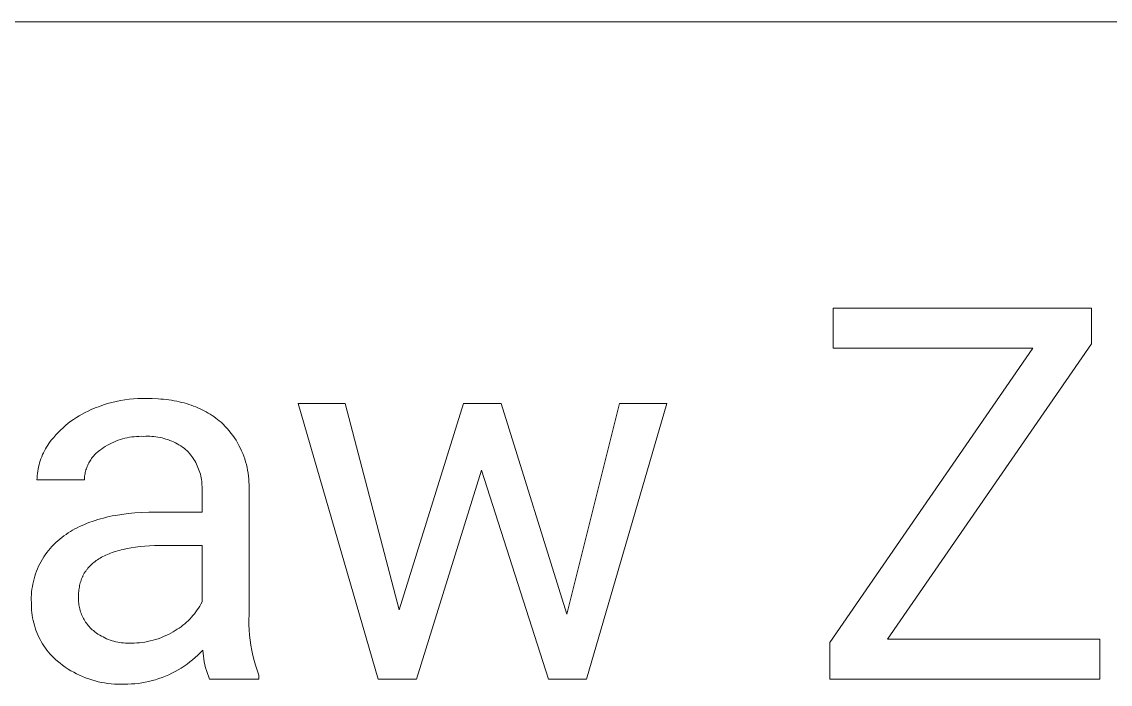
# Model space of a CAD drawing. Header units: millimetres. Extents: x 1422 to 6060, y -58 to 3182.
# Drawn here: x 4984.2 to 5113.1, y 382.1 to 460.5 of the extents above; entities that cross this region are included whole.
import ezdxf

# ---------------------------------------------------------------- set-up
doc = ezdxf.new("R2010")
doc.units = ezdxf.units.MM
doc.header["$MEASUREMENT"] = 0
doc.layers.add('Domyślny', color=7, linetype='Continuous', true_color=0x000000)

msp = doc.modelspace()

# ---------------------------------------------------------------- linework, layer by layer
at = {"layer": 'Domyślny', "color": 18, "lineweight": 15, "true_color": 0x000000}
for p, q in [((6055.35, 460.5), (4307.18, 460.5)), ((5080.32, 421.84), (5080.32, 426.58)), ((5080.32, 426.58), (5110.92, 426.58)), ((5110.92, 426.58), (5110.92, 422.36)), ((5079.93, 387.01), (5103.99, 421.84)), ((5103.99, 421.84), (5080.32, 421.84)), ((5110.92, 422.36), (5086.77, 387.4)), ((4994.33, 415.28), (4994.83, 415.42)), ((4994.83, 415.42), (4995.34, 415.54)), ((4995.34, 415.54), (4995.85, 415.64)), ((4995.85, 415.64), (4996.36, 415.73)), ((4996.36, 415.73), (4996.87, 415.8)), ((4996.87, 415.8), (4997.38, 415.85)), ((4997.38, 415.85), (4997.9, 415.88)), ((4997.9, 415.88), (4998.42, 415.9)), ((4998.42, 415.9), (4998.94, 415.9)), ((4998.94, 415.9), (4999.63, 415.89)), ((4999.63, 415.89), (5000.31, 415.86)), ((5000.31, 415.86), (5000.64, 415.83)), ((5000.64, 415.83), (5000.96, 415.8)), ((5000.96, 415.8), (5001.28, 415.77)), ((5001.28, 415.77), (5001.6, 415.73)), ((5001.6, 415.73), (5001.91, 415.68)), ((5001.91, 415.68), (5002.22, 415.62)), ((5002.22, 415.62), (5002.52, 415.57)), ((5002.52, 415.57), (5002.82, 415.5)), ((5002.82, 415.5), (5003.11, 415.43)), ((5003.11, 415.43), (5003.4, 415.36)), ((5003.4, 415.36), (5003.68, 415.28)), ((4991.32, 414.05), (4991.67, 414.24)), ((4991.67, 414.24), (4992.03, 414.41)), ((4992.03, 414.41), (4992.39, 414.58)), ((4992.39, 414.58), (4992.87, 414.78)), ((4992.87, 414.78), (4993.35, 414.96)), ((4993.35, 414.96), (4993.84, 415.13)), ((4993.84, 415.13), (4994.33, 415.28)), ((5003.68, 415.28), (5003.96, 415.19)), ((5003.96, 415.19), (5004.23, 415.1)), ((5004.23, 415.1), (5004.5, 415)), ((5004.5, 415), (5004.77, 414.9)), ((5004.77, 414.9), (5005.03, 414.79)), ((5005.03, 414.79), (5005.28, 414.68)), ((5005.28, 414.68), (5005.53, 414.56)), ((5005.53, 414.56), (5005.78, 414.44)), ((5005.78, 414.44), (5006.02, 414.31)), ((5006.02, 414.31), (5006.25, 414.17)), ((5006.25, 414.17), (5006.48, 414.03)), ((5026.39, 382.66), (5016.91, 415.3)), ((5016.91, 415.3), (5022.47, 415.3)), ((5022.47, 415.3), (5028.89, 390.86)), ((5028.89, 390.86), (5036.49, 415.3)), ((5036.49, 415.3), (5040.98, 415.3)), ((5040.98, 415.3), (5048.74, 390.36)), ((5048.74, 390.36), (5055.01, 415.3)), ((5060.6, 415.3), (5051.08, 382.66)), ((5055.01, 415.3), (5060.6, 415.3)), ((4989.35, 412.69), (4989.66, 412.95)), ((4989.66, 412.95), (4989.98, 413.19)), ((4989.98, 413.19), (4990.3, 413.42)), ((4990.3, 413.42), (4990.63, 413.64)), ((4990.63, 413.64), (4990.97, 413.85)), ((4990.97, 413.85), (4991.32, 414.05)), ((5006.48, 414.03), (5006.71, 413.89)), ((5006.71, 413.89), (5006.93, 413.74)), ((5006.93, 413.74), (5007.15, 413.58)), ((5007.15, 413.58), (5007.36, 413.42)), ((5007.36, 413.42), (5007.57, 413.25)), ((5007.57, 413.25), (5007.77, 413.08)), ((5007.77, 413.08), (5008.02, 412.84)), ((5008.02, 412.84), (5008.27, 412.59)), ((4987.95, 411.29), (4988.21, 411.59)), ((4988.21, 411.59), (4988.48, 411.88)), ((4988.48, 411.88), (4988.76, 412.16)), ((4988.76, 412.16), (4989.05, 412.43)), ((4989.05, 412.43), (4989.35, 412.69)), ((5008.27, 412.59), (5008.5, 412.34)), ((5008.5, 412.34), (5008.73, 412.07)), ((5008.73, 412.07), (5008.95, 411.8)), ((5008.95, 411.8), (5009.16, 411.52)), ((5009.16, 411.52), (5009.36, 411.24)), ((4987.1, 410.14), (4987.24, 410.36)), ((4987.24, 410.36), (4987.38, 410.57)), ((4987.38, 410.57), (4987.54, 410.78)), ((4987.54, 410.78), (4987.69, 410.98)), ((4987.69, 410.98), (4987.95, 411.29)), ((4994.06, 410.21), (4993.82, 410.06)), ((4994.3, 410.35), (4994.06, 410.21)), ((4994.55, 410.49), (4994.3, 410.35)), ((4994.8, 410.61), (4994.55, 410.49)), ((4995.05, 410.73), (4994.8, 410.61)), ((4995.31, 410.84), (4995.05, 410.73)), ((4995.58, 410.94), (4995.31, 410.84)), ((4995.84, 411.03), (4995.58, 410.94)), ((4996.11, 411.11), (4995.84, 411.03)), ((4996.38, 411.18), (4996.11, 411.11)), ((4996.66, 411.25), (4996.38, 411.18)), ((4996.93, 411.3), (4996.66, 411.25)), ((4997.21, 411.34), (4996.93, 411.3)), ((4997.49, 411.37), (4997.21, 411.34)), ((4997.77, 411.4), (4997.49, 411.37)), ((4998.05, 411.41), (4997.77, 411.4)), ((4998.33, 411.42), (4998.05, 411.41)), ((4998.61, 411.41), (4998.33, 411.42)), ((4998.85, 411.42), (4998.61, 411.41)), ((4999.1, 411.43), (4998.85, 411.42)), ((4999.34, 411.42), (4999.1, 411.43)), ((4999.58, 411.41), (4999.34, 411.42)), ((4999.82, 411.39), (4999.58, 411.41)), ((5000.06, 411.36), (4999.82, 411.39)), ((5000.3, 411.32), (5000.06, 411.36)), ((5000.54, 411.28), (5000.3, 411.32)), ((5000.78, 411.22), (5000.54, 411.28)), ((5001.01, 411.16), (5000.78, 411.22)), ((5001.25, 411.09), (5001.01, 411.16)), ((5001.48, 411.02), (5001.25, 411.09)), ((5001.7, 410.93), (5001.48, 411.02)), ((5001.93, 410.84), (5001.7, 410.93)), ((5002.15, 410.74), (5001.93, 410.84)), ((5002.37, 410.63), (5002.15, 410.74)), ((5002.58, 410.52), (5002.37, 410.63)), ((5002.79, 410.39), (5002.58, 410.52)), ((5003, 410.27), (5002.79, 410.39)), ((5003.2, 410.13), (5003, 410.27)), ((5009.36, 411.24), (5009.55, 410.94)), ((5009.55, 410.94), (5009.73, 410.64)), ((5009.73, 410.64), (5009.9, 410.34)), ((5009.9, 410.34), (5010.05, 410.03)), ((4986.43, 408.76), (4986.52, 409)), ((4986.52, 409), (4986.62, 409.24)), ((4986.62, 409.24), (4986.73, 409.47)), ((4986.73, 409.47), (4986.85, 409.7)), ((4986.85, 409.7), (4986.97, 409.92)), ((4986.97, 409.92), (4987.1, 410.14)), ((4992.59, 409), (4992.5, 408.89)), ((4992.69, 409.12), (4992.59, 409)), ((4992.79, 409.23), (4992.69, 409.12)), ((4992.9, 409.34), (4992.79, 409.23)), ((4993, 409.44), (4992.9, 409.34)), ((4993.12, 409.54), (4993, 409.44)), ((4993.23, 409.63), (4993.12, 409.54)), ((4993.35, 409.73), (4993.23, 409.63)), ((4993.47, 409.81), (4993.35, 409.73)), ((4993.59, 409.9), (4993.47, 409.81)), ((4993.82, 410.06), (4993.59, 409.9)), ((5003.39, 409.99), (5003.2, 410.13)), ((5003.58, 409.84), (5003.39, 409.99)), ((5003.77, 409.68), (5003.58, 409.84)), ((5003.91, 409.52), (5003.77, 409.68)), ((5004.05, 409.36), (5003.91, 409.52)), ((5004.19, 409.2), (5004.05, 409.36)), ((5004.32, 409.03), (5004.19, 409.2)), ((5004.44, 408.85), (5004.32, 409.03)), ((5010.05, 410.03), (5010.2, 409.71)), ((5010.2, 409.71), (5010.34, 409.39)), ((5010.34, 409.39), (5010.47, 409.07)), ((5010.47, 409.07), (5010.58, 408.74)), ((4986.09, 407.53), (4986.14, 407.78)), ((4986.14, 407.78), (4986.2, 408.03)), ((4986.2, 408.03), (4986.27, 408.27)), ((4986.27, 408.27), (4986.35, 408.52)), ((4986.35, 408.52), (4986.43, 408.76)), ((4991.85, 407.71), (4991.81, 407.57)), ((4991.91, 407.85), (4991.85, 407.71)), ((4991.97, 407.99), (4991.91, 407.85)), ((4992.03, 408.13), (4991.97, 407.99)), ((4992.1, 408.26), (4992.03, 408.13)), ((4992.17, 408.39), (4992.1, 408.26)), ((4992.25, 408.52), (4992.17, 408.39)), ((4992.33, 408.64), (4992.25, 408.52)), ((4992.41, 408.77), (4992.33, 408.64)), ((4992.5, 408.89), (4992.41, 408.77)), ((5004.56, 408.67), (5004.44, 408.85)), ((5004.67, 408.49), (5004.56, 408.67)), ((5004.77, 408.3), (5004.67, 408.49)), ((5004.87, 408.11), (5004.77, 408.3)), ((5004.96, 407.92), (5004.87, 408.11)), ((5005.04, 407.73), (5004.96, 407.92)), ((5005.12, 407.53), (5005.04, 407.73)), ((5010.58, 408.74), (5010.68, 408.41)), ((5010.68, 408.41), (5010.78, 408.07)), ((5010.78, 408.07), (5010.86, 407.73)), ((5010.86, 407.73), (5010.92, 407.39)), ((4985.96, 406.25), (4985.97, 406.51)), ((4985.97, 406.51), (4985.99, 406.76)), ((4985.99, 406.76), (4986.02, 407.02)), ((4986.02, 407.02), (4986.05, 407.27)), ((4986.05, 407.27), (4986.09, 407.53)), ((4991.6, 406.55), (4991.59, 406.4)), ((4991.59, 406.4), (4991.59, 406.25)), ((4991.61, 406.7), (4991.6, 406.55)), ((4991.63, 406.85), (4991.61, 406.7)), ((4991.66, 406.99), (4991.63, 406.85)), ((4991.69, 407.14), (4991.66, 406.99)), ((4991.72, 407.29), (4991.69, 407.14)), ((4991.76, 407.43), (4991.72, 407.29)), ((4991.81, 407.57), (4991.76, 407.43)), ((5005.19, 407.33), (5005.12, 407.53)), ((5005.26, 407.12), (5005.19, 407.33)), ((5005.32, 406.92), (5005.26, 407.12)), ((5005.37, 406.71), (5005.32, 406.92)), ((5005.41, 406.5), (5005.37, 406.71)), ((5005.45, 406.29), (5005.41, 406.5)), ((5010.92, 407.39), (5010.98, 407.05)), ((5010.98, 407.05), (5011.03, 406.7)), ((5011.03, 406.7), (5011.06, 406.35)), ((5011.06, 406.35), (5011.08, 406.01)), ((5038.64, 407.4), (5030.92, 382.66)), ((5046.56, 382.66), (5038.64, 407.4)), ((4991.59, 406.25), (4985.96, 406.25)), ((5005.48, 406.08), (5005.45, 406.29)), ((5005.5, 405.87), (5005.48, 406.08)), ((5005.51, 405.66), (5005.5, 405.87)), ((5005.52, 405.44), (5005.51, 405.66)), ((5005.52, 405.23), (5005.52, 405.44)), ((5005.52, 405.02), (5005.52, 405.23)), ((5011.08, 406.01), (5011.09, 405.66)), ((5011.09, 405.66), (5011.09, 405.31)), ((5011.09, 405.31), (5011.09, 390.3)), ((5005.52, 402.45), (5005.52, 405.02)), ((4999.21, 402.44), (5000.08, 402.45)), ((5000.08, 402.45), (5005.52, 402.45)), ((4991.9, 401.11), (4992.21, 401.23)), ((4992.21, 401.23), (4992.52, 401.34)), ((4992.52, 401.34), (4992.84, 401.45)), ((4992.84, 401.45), (4993.17, 401.55)), ((4993.17, 401.55), (4993.5, 401.65)), ((4993.5, 401.65), (4993.84, 401.74)), ((4993.84, 401.74), (4994.18, 401.83)), ((4994.18, 401.83), (4994.53, 401.91)), ((4994.53, 401.91), (4994.89, 401.98)), ((4994.89, 401.98), (4995.25, 402.05)), ((4995.25, 402.05), (4996, 402.17)), ((4996, 402.17), (4996.76, 402.27)), ((4996.76, 402.27), (4997.56, 402.35)), ((4997.56, 402.35), (4998.37, 402.41)), ((4998.37, 402.41), (4999.21, 402.44)), ((4989.41, 399.8), (4989.66, 399.97)), ((4989.66, 399.97), (4989.92, 400.13)), ((4989.92, 400.13), (4990.18, 400.29)), ((4990.18, 400.29), (4990.45, 400.44)), ((4990.45, 400.44), (4990.73, 400.58)), ((4990.73, 400.58), (4991.01, 400.72)), ((4991.01, 400.72), (4991.3, 400.86)), ((4991.3, 400.86), (4991.6, 400.99)), ((4991.6, 400.99), (4991.9, 401.11)), ((4987.74, 398.38), (4987.96, 398.6)), ((4987.96, 398.6), (4988.18, 398.82)), ((4988.18, 398.82), (4988.42, 399.04)), ((4988.42, 399.04), (4988.66, 399.24)), ((4988.66, 399.24), (4988.91, 399.44)), ((4988.91, 399.44), (4989.16, 399.63)), ((4989.16, 399.63), (4989.41, 399.8)), ((4986.77, 397.13), (4986.95, 397.39)), ((4986.95, 397.39), (4987.13, 397.65)), ((4987.13, 397.65), (4987.33, 397.9)), ((4987.33, 397.9), (4987.53, 398.14)), ((4987.53, 398.14), (4987.74, 398.38)), ((4994.13, 397.35), (4993.95, 397.26)), ((4994.31, 397.43), (4994.13, 397.35)), ((4994.5, 397.51), (4994.31, 397.43)), ((4994.69, 397.58), (4994.5, 397.51)), ((4994.89, 397.65), (4994.69, 397.58)), ((4995.09, 397.72), (4994.89, 397.65)), ((4995.3, 397.79), (4995.09, 397.72)), ((4995.51, 397.85), (4995.3, 397.79)), ((4995.73, 397.91), (4995.51, 397.85)), ((4995.95, 397.97), (4995.73, 397.91)), ((4996.18, 398.02), (4995.95, 397.97)), ((4996.65, 398.12), (4996.18, 398.02)), ((4997.14, 398.21), (4996.65, 398.12)), ((4997.65, 398.29), (4997.14, 398.21)), ((4998.18, 398.35), (4997.65, 398.29)), ((4998.74, 398.41), (4998.18, 398.35)), ((4999.31, 398.45), (4998.74, 398.41)), ((4999.9, 398.48), (4999.31, 398.45)), ((5000.51, 398.49), (4999.9, 398.48)), ((5001.14, 398.5), (5000.51, 398.49)), ((5005.52, 398.5), (5001.14, 398.5)), ((5005.52, 391.8), (5005.52, 398.5)), ((4986.03, 395.73), (4986.16, 396.02)), ((4986.16, 396.02), (4986.3, 396.31)), ((4986.3, 396.31), (4986.44, 396.59)), ((4986.44, 396.59), (4986.6, 396.86)), ((4986.6, 396.86), (4986.77, 397.13)), ((4992.21, 396.03), (4992.1, 395.91)), ((4992.33, 396.15), (4992.21, 396.03)), ((4992.45, 396.27), (4992.33, 396.15)), ((4992.58, 396.38), (4992.45, 396.27)), ((4992.71, 396.49), (4992.58, 396.38)), ((4992.85, 396.6), (4992.71, 396.49)), ((4992.99, 396.7), (4992.85, 396.6)), ((4993.14, 396.8), (4992.99, 396.7)), ((4993.29, 396.9), (4993.14, 396.8)), ((4993.45, 397), (4993.29, 396.9)), ((4993.61, 397.09), (4993.45, 397)), ((4993.78, 397.18), (4993.61, 397.09)), ((4993.95, 397.26), (4993.78, 397.18)), ((4985.61, 394.54), (4985.7, 394.84)), ((4985.7, 394.84), (4985.8, 395.14)), ((4985.8, 395.14), (4985.91, 395.44)), ((4985.91, 395.44), (4986.03, 395.73)), ((4991.34, 394.76), (4991.31, 394.68)), ((4991.38, 394.83), (4991.34, 394.76)), ((4991.41, 394.9), (4991.38, 394.83)), ((4991.45, 394.98), (4991.41, 394.9)), ((4991.49, 395.05), (4991.45, 394.98)), ((4991.53, 395.12), (4991.49, 395.05)), ((4991.57, 395.19), (4991.53, 395.12)), ((4991.61, 395.26), (4991.57, 395.19)), ((4991.65, 395.33), (4991.61, 395.26)), ((4991.7, 395.39), (4991.65, 395.33)), ((4991.74, 395.46), (4991.7, 395.39)), ((4991.79, 395.53), (4991.74, 395.46)), ((4991.84, 395.59), (4991.79, 395.53)), ((4991.89, 395.66), (4991.84, 395.59)), ((4991.94, 395.72), (4991.89, 395.66)), ((4991.99, 395.79), (4991.94, 395.72)), ((4992.1, 395.91), (4991.99, 395.79)), ((4985.37, 393.3), (4985.41, 393.61)), ((4985.41, 393.61), (4985.47, 393.92)), ((4985.47, 393.92), (4985.54, 394.23)), ((4985.54, 394.23), (4985.61, 394.54)), ((4990.98, 393.56), (4990.95, 393.39)), ((4991.01, 393.73), (4990.98, 393.56)), ((4991.05, 393.9), (4991.01, 393.73)), ((4991.09, 394.06), (4991.05, 393.9)), ((4991.14, 394.22), (4991.09, 394.06)), ((4991.19, 394.38), (4991.14, 394.22)), ((4991.25, 394.53), (4991.19, 394.38)), ((4991.28, 394.61), (4991.25, 394.53)), ((4991.31, 394.68), (4991.28, 394.61)), ((4985.29, 392.35), (4985.31, 392.67)), ((4985.29, 392.04), (4985.29, 392.35)), ((4985.31, 392.67), (4985.33, 392.98)), ((4985.33, 392.98), (4985.37, 393.3)), ((4990.89, 392.49), (4990.88, 392.32)), ((4990.88, 392.32), (4990.88, 392.15)), ((4990.88, 392.15), (4990.89, 391.98)), ((4990.9, 392.86), (4990.89, 392.68)), ((4990.89, 392.68), (4990.89, 392.49)), ((4990.91, 393.04), (4990.9, 392.86)), ((4990.93, 393.22), (4990.91, 393.04)), ((4990.95, 393.39), (4990.93, 393.22)), ((4985.3, 391.72), (4985.29, 392.04)), ((4985.3, 391.42), (4985.3, 391.72)), ((4985.31, 391.12), (4985.3, 391.42)), ((4985.33, 390.82), (4985.31, 391.12)), ((4990.89, 391.98), (4990.9, 391.81)), ((4990.9, 391.81), (4990.92, 391.64)), ((4990.92, 391.64), (4990.94, 391.47)), ((4990.94, 391.47), (4990.97, 391.3)), ((4990.97, 391.3), (4991, 391.14)), ((4991, 391.14), (4991.04, 390.97)), ((4991.04, 390.97), (4991.08, 390.8)), ((5004.79, 390.62), (5004.95, 390.85)), ((5004.95, 390.85), (5005.1, 391.08)), ((5005.1, 391.08), (5005.25, 391.31)), ((5005.25, 391.31), (5005.39, 391.55)), ((5005.39, 391.55), (5005.52, 391.8)), ((4985.35, 390.52), (4985.33, 390.82)), ((4985.39, 390.22), (4985.35, 390.52)), ((4985.44, 389.92), (4985.39, 390.22)), ((4985.5, 389.62), (4985.44, 389.92)), ((4985.57, 389.33), (4985.5, 389.62)), ((4991.08, 390.8), (4991.13, 390.64)), ((4991.13, 390.64), (4991.19, 390.48)), ((4991.19, 390.48), (4991.25, 390.32)), ((4991.25, 390.32), (4991.32, 390.16)), ((4991.32, 390.16), (4991.39, 390.01)), ((4991.39, 390.01), (4991.47, 389.86)), ((4991.47, 389.86), (4991.55, 389.71)), ((4991.55, 389.71), (4991.64, 389.56)), ((4991.64, 389.56), (4991.73, 389.42)), ((5003.68, 389.39), (5003.88, 389.58)), ((5003.88, 389.58), (5004.08, 389.78)), ((5004.08, 389.78), (5004.27, 389.98)), ((5004.27, 389.98), (5004.45, 390.19)), ((5004.45, 390.19), (5004.62, 390.4)), ((5004.62, 390.4), (5004.79, 390.62)), ((5011.09, 390.3), (5011.08, 389.69)), ((5011.08, 389.69), (5011.08, 389.08)), ((4985.65, 389.04), (4985.57, 389.33)), ((4985.74, 388.75), (4985.65, 389.04)), ((4985.84, 388.46), (4985.74, 388.75)), ((4985.95, 388.18), (4985.84, 388.46)), ((4991.73, 389.42), (4991.83, 389.28)), ((4991.83, 389.28), (4991.93, 389.14)), ((4991.93, 389.14), (4992.04, 389.01)), ((4992.04, 389.01), (4992.15, 388.88)), ((4992.15, 388.88), (4992.26, 388.75)), ((4992.26, 388.75), (4992.38, 388.63)), ((4992.38, 388.63), (4992.51, 388.51)), ((4992.51, 388.51), (4992.64, 388.4)), ((4992.64, 388.4), (4992.82, 388.26)), ((5001.82, 388.11), (5002.1, 388.28)), ((5002.1, 388.28), (5002.34, 388.41)), ((5002.34, 388.41), (5002.58, 388.56)), ((5002.58, 388.56), (5002.81, 388.71)), ((5002.81, 388.71), (5003.04, 388.87)), ((5003.04, 388.87), (5003.26, 389.04)), ((5003.26, 389.04), (5003.47, 389.21)), ((5003.47, 389.21), (5003.68, 389.39)), ((5011.08, 389.08), (5011.11, 388.48)), ((5011.11, 388.48), (5011.15, 387.87)), ((4986.06, 387.91), (4985.95, 388.18)), ((4986.19, 387.63), (4986.06, 387.91)), ((4986.33, 387.36), (4986.19, 387.63)), ((4986.47, 387.1), (4986.33, 387.36)), ((4986.63, 386.84), (4986.47, 387.1)), ((4992.82, 388.26), (4993, 388.12)), ((4993, 388.12), (4993.19, 387.99)), ((4993.19, 387.99), (4993.39, 387.87)), ((4993.39, 387.87), (4993.59, 387.76)), ((4993.59, 387.76), (4993.79, 387.65)), ((4993.79, 387.65), (4994, 387.55)), ((4994, 387.55), (4994.21, 387.45)), ((4994.21, 387.45), (4994.42, 387.36)), ((4994.42, 387.36), (4994.64, 387.28)), ((4994.64, 387.28), (4994.86, 387.21)), ((4994.86, 387.21), (4995.08, 387.15)), ((4995.08, 387.15), (4995.3, 387.09)), ((4995.3, 387.09), (4995.53, 387.04)), ((4995.53, 387.04), (4995.75, 387)), ((4995.75, 387), (4995.98, 386.97)), ((4998.11, 386.97), (4998.43, 387)), ((4998.43, 387), (4998.75, 387.05)), ((4998.75, 387.05), (4999.07, 387.11)), ((4999.07, 387.11), (4999.39, 387.18)), ((4999.39, 387.18), (4999.71, 387.26)), ((4999.71, 387.26), (5000.02, 387.35)), ((5000.02, 387.35), (5000.33, 387.45)), ((5000.33, 387.45), (5000.64, 387.57)), ((5000.64, 387.57), (5000.94, 387.69)), ((5000.94, 387.69), (5001.24, 387.82)), ((5001.24, 387.82), (5001.53, 387.96)), ((5001.53, 387.96), (5001.82, 388.11)), ((5011.15, 387.87), (5011.22, 387.27)), ((5011.22, 387.27), (5011.31, 386.67)), ((5079.93, 382.66), (5079.93, 387.01)), ((5086.77, 387.4), (5111.9, 387.4)), ((5111.9, 387.4), (5111.9, 382.66)), ((4986.79, 386.59), (4986.63, 386.84)), ((4986.96, 386.34), (4986.79, 386.59)), ((4987.14, 386.1), (4986.96, 386.34)), ((4987.33, 385.86), (4987.14, 386.1)), ((4987.53, 385.63), (4987.33, 385.86)), ((4995.98, 386.97), (4996.21, 386.94)), ((4996.21, 386.94), (4996.44, 386.92)), ((4996.44, 386.92), (4996.67, 386.91)), ((4996.67, 386.91), (4996.9, 386.91)), ((4996.9, 386.91), (4997.13, 386.92)), ((4997.13, 386.92), (4997.46, 386.92)), ((4997.46, 386.92), (4997.78, 386.94)), ((4997.78, 386.94), (4998.11, 386.97)), ((5005.32, 385.8), (5005.02, 385.5)), ((5005.61, 386.1), (5005.32, 385.8)), ((5005.64, 385.75), (5005.61, 386.1)), ((5005.68, 385.4), (5005.64, 385.75)), ((5011.31, 386.67), (5011.42, 386.07)), ((5011.42, 386.07), (5011.54, 385.47)), ((4987.73, 385.41), (4987.53, 385.63)), ((4987.94, 385.19), (4987.73, 385.41)), ((4988.16, 384.99), (4987.94, 385.19)), ((4988.39, 384.79), (4988.16, 384.99)), ((4988.69, 384.54), (4988.39, 384.79)), ((4989, 384.3), (4988.69, 384.54)), ((5003.74, 384.43), (5003.4, 384.2)), ((5004.08, 384.69), (5003.74, 384.43)), ((5004.4, 384.95), (5004.08, 384.69)), ((5004.72, 385.22), (5004.4, 384.95)), ((5005.02, 385.5), (5004.72, 385.22)), ((5005.73, 385.05), (5005.68, 385.4)), ((5005.79, 384.7), (5005.73, 385.05)), ((5005.87, 384.35), (5005.79, 384.7)), ((5011.54, 385.47), (5011.69, 384.88)), ((5011.69, 384.88), (5011.86, 384.3)), ((4989.32, 384.08), (4989, 384.3)), ((4989.64, 383.86), (4989.32, 384.08)), ((4989.98, 383.66), (4989.64, 383.86)), ((4990.31, 383.47), (4989.98, 383.66)), ((4990.66, 383.29), (4990.31, 383.47)), ((4991.01, 383.12), (4990.66, 383.29)), ((4991.37, 382.96), (4991.01, 383.12)), ((5001.58, 383.18), (5001.2, 383.01)), ((5001.96, 383.36), (5001.58, 383.18)), ((5002.33, 383.55), (5001.96, 383.36)), ((5002.69, 383.75), (5002.33, 383.55)), ((5003.05, 383.97), (5002.69, 383.75)), ((5003.4, 384.2), (5003.05, 383.97)), ((5005.95, 384.01), (5005.87, 384.35)), ((5006.05, 383.67), (5005.95, 384.01)), ((5006.15, 383.33), (5006.05, 383.67)), ((5006.27, 383), (5006.15, 383.33)), ((5011.86, 384.3), (5012.04, 383.72)), ((5012.04, 383.72), (5012.25, 383.15)), ((5012.25, 383.15), (5012.25, 382.67)), ((4991.73, 382.82), (4991.37, 382.96)), ((4992.1, 382.68), (4991.73, 382.82)), ((4992.47, 382.56), (4992.1, 382.68)), ((4992.84, 382.46), (4992.47, 382.56)), ((4993.22, 382.36), (4992.84, 382.46)), ((4993.6, 382.28), (4993.22, 382.36)), ((4993.98, 382.21), (4993.6, 382.28)), ((4994.37, 382.15), (4993.98, 382.21)), ((4994.75, 382.11), (4994.37, 382.15)), ((4995.14, 382.08), (4994.75, 382.11)), ((4995.53, 382.06), (4995.14, 382.08)), ((4995.92, 382.06), (4995.53, 382.06)), ((4996.31, 382.07), (4995.92, 382.06)), ((4996.73, 382.07), (4996.31, 382.07)), ((4997.15, 382.09), (4996.73, 382.07)), ((4997.56, 382.12), (4997.15, 382.09)), ((4997.98, 382.16), (4997.56, 382.12)), ((4998.39, 382.22), (4997.98, 382.16)), ((4998.8, 382.29), (4998.39, 382.22)), ((4999.21, 382.38), (4998.8, 382.29)), ((4999.62, 382.48), (4999.21, 382.38)), ((5000.02, 382.59), (4999.62, 382.48)), ((5000.42, 382.72), (5000.02, 382.59)), ((5000.81, 382.86), (5000.42, 382.72)), ((5001.2, 383.01), (5000.81, 382.86)), ((5006.4, 382.67), (5006.27, 383)), ((5012.25, 382.67), (5006.4, 382.67)), ((5030.92, 382.66), (5026.39, 382.66)), ((5051.08, 382.66), (5046.56, 382.66)), ((5111.9, 382.66), (5079.93, 382.66))]:
    msp.add_line(p, q, dxfattribs=at)

doc.saveas('drawing.dxf')
